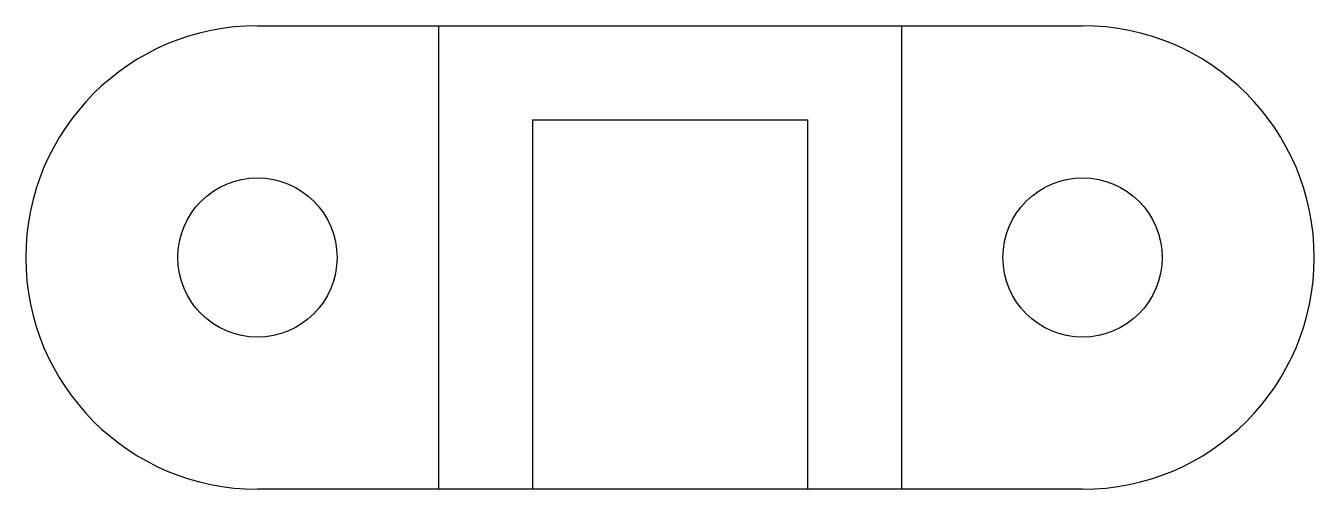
# Model space of a CAD drawing. Header units: millimetres. Extents: x 438 to 616, y 385 to 449.
import ezdxf

# ---------------------------------------------------------------- set-up
doc = ezdxf.new("R2010")
doc.units = ezdxf.units.MM

msp = doc.modelspace()

# ---------------------------------------------------------------- linework, layer by layer
for p, q in [((495.15, 448.67), (495.15, 384.67)), ((508.15, 448.67), (546.15, 448.67)), ((559.15, 448.67), (559.15, 384.67)), ((508.15, 435.67), (508.15, 384.67)), ((508.15, 435.67), (546.15, 435.67)), ((546.15, 435.67), (546.15, 384.67))]:
    msp.add_line(p, q)
at = {"extrusion": (0, 1, 0)}
msp.add_line((508.14, 435.67, 13), (546.14, 435.67, 13), dxfattribs=at)
for points in [[(470.15, 448.67), (584.15, 448.67)], [(584.15, 384.67), (470.15, 384.67)]]:
    msp.add_lwpolyline(points)
for centre in [(470.15, 416.67), (584.15, 416.67)]:
    msp.add_circle(centre, 11)
for centre, start, end in [((470.15, 416.67), 90, 270), ((584.15, 416.67), 270, 90)]:
    msp.add_arc(centre, 32, start, end)

doc.saveas('drawing.dxf')
